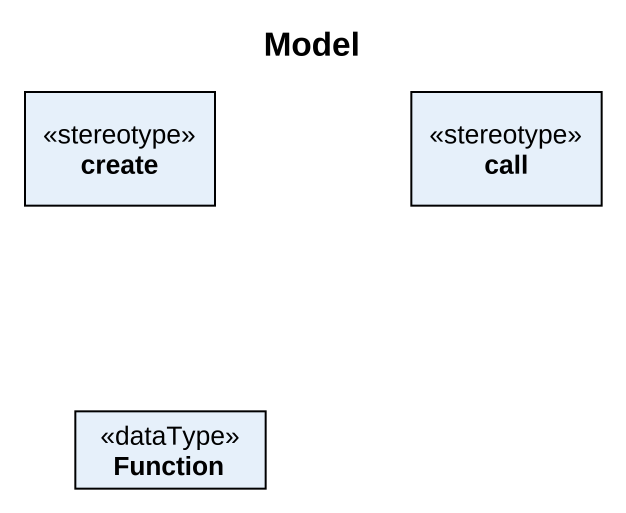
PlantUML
@startuml
title Model
hide circle
hide empty members
class "create" as create_ <<stereotype>>
class call <<stereotype>>
class Function <<dataType>>
@enduml
